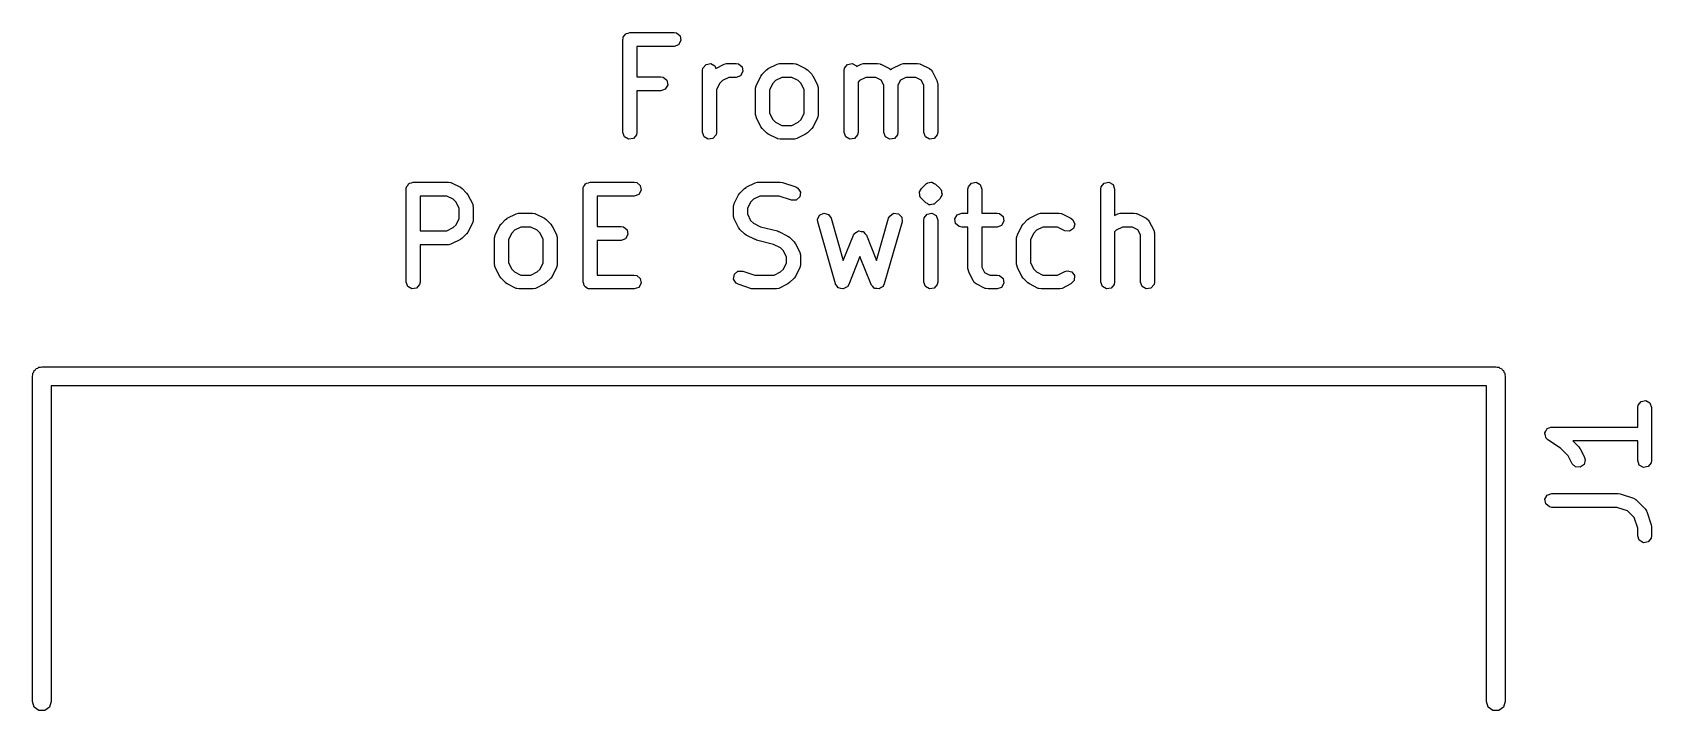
# Model space of a CAD drawing. Extents: x 79.4 to 120.6, y -134.6 to -65.4.
# Drawn here: x 80.07 to 97.5, y -117.6 to -110.3 of the extents above; entities that cross this region are included whole.
import ezdxf

# ---------------------------------------------------------------- set-up
doc = ezdxf.new("R2010")
doc.units = 0
doc.layers.add('BLACK', color=7, linetype='CONTINUOUS')

msp = doc.modelspace()

# ---------------------------------------------------------------- linework, layer by layer
at = {"layer": 'BLACK', "linetype": 'CONTINUOUS'}
for p, q in [((86.4559, -110.32), (86.4623, -110.318)), ((86.4623, -110.318), (86.4666, -110.312)), ((86.4666, -110.312), (86.4858, -110.309)), ((86.4858, -110.309), (86.5041, -110.302)), ((86.5041, -110.302), (86.9803, -110.302)), ((86.9803, -110.302), (87.0059, -110.307)), ((87.0059, -110.307), (87.0452, -110.34)), ((86.4291, -110.377), (86.4308, -110.368)), ((86.4291, -111.377), (86.4291, -110.377)), ((86.4302, -110.364), (86.4319, -110.362)), ((86.4308, -110.368), (86.4302, -110.364)), ((86.4319, -110.362), (86.4336, -110.352)), ((86.4336, -110.352), (86.4462, -110.337)), ((86.4462, -110.337), (86.4559, -110.32)), ((86.9803, -110.452), (86.5791, -110.452)), ((86.5791, -110.452), (86.5791, -110.779)), ((87.0285, -110.435), (86.9803, -110.452)), ((87.0542, -110.39), (87.0285, -110.435)), ((87.0452, -110.34), (87.0542, -110.39)), ((87.2908, -110.685), (87.3237, -110.646)), ((87.3237, -110.646), (87.3743, -110.637)), ((87.3743, -110.637), (87.4187, -110.663)), ((87.4187, -110.663), (87.4282, -110.689)), ((87.4282, -110.689), (87.5182, -110.644)), ((87.5182, -110.644), (87.5431, -110.636)), ((87.5431, -110.636), (87.5475, -110.637)), ((87.5475, -110.637), (87.5517, -110.636)), ((87.5517, -110.636), (87.647, -110.636)), ((87.647, -110.636), (87.6726, -110.64)), ((87.6726, -110.64), (87.7119, -110.673)), ((87.9944, -110.691), (88.0896, -110.644)), ((88.0896, -110.644), (88.1146, -110.636)), ((88.1146, -110.636), (88.1189, -110.637)), ((88.1189, -110.637), (88.1231, -110.636)), ((88.1231, -110.636), (88.266, -110.636)), ((88.266, -110.636), (88.2917, -110.64)), ((88.2917, -110.64), (88.2951, -110.643)), ((88.2951, -110.643), (88.2995, -110.644)), ((88.2995, -110.644), (88.3948, -110.691)), ((88.8146, -110.685), (88.8476, -110.646)), ((88.8476, -110.646), (88.8981, -110.637)), ((88.8981, -110.637), (88.9425, -110.663)), ((88.9425, -110.663), (88.9447, -110.669)), ((88.9447, -110.669), (88.9944, -110.644)), ((88.9944, -110.644), (89.0193, -110.636)), ((89.0193, -110.636), (89.0237, -110.637)), ((89.0237, -110.637), (89.0279, -110.636)), ((89.0279, -110.636), (89.1708, -110.636)), ((89.1708, -110.636), (89.1964, -110.64)), ((89.1964, -110.64), (89.1999, -110.643)), ((89.1999, -110.643), (89.2043, -110.644)), ((89.2043, -110.644), (89.2995, -110.691)), ((89.3277, -110.691), (89.4229, -110.644)), ((89.4229, -110.644), (89.4479, -110.636)), ((89.4479, -110.636), (89.4523, -110.637)), ((89.4523, -110.637), (89.4565, -110.636)), ((89.4565, -110.636), (89.5993, -110.636)), ((89.5993, -110.636), (89.625, -110.64)), ((89.625, -110.64), (89.6284, -110.643)), ((89.6284, -110.643), (89.6329, -110.644)), ((89.6329, -110.644), (89.7281, -110.691)), ((86.5791, -110.779), (86.8374, -110.779)), ((86.8374, -110.779), (86.8631, -110.783)), ((86.8631, -110.783), (86.9024, -110.816)), ((86.9024, -110.816), (86.9113, -110.867)), ((87.2862, -110.711), (87.2908, -110.685)), ((87.2862, -111.377), (87.2862, -110.711)), ((87.5009, -110.82), (87.4705, -110.85)), ((87.5694, -110.786), (87.5009, -110.82)), ((87.647, -110.786), (87.5694, -110.786)), ((87.6952, -110.768), (87.647, -110.786)), ((87.7208, -110.724), (87.6952, -110.768)), ((87.7119, -110.673), (87.7208, -110.724)), ((87.8656, -110.868), (87.9132, -110.772)), ((87.9132, -110.772), (87.9266, -110.754)), ((87.9266, -110.754), (87.9273, -110.753)), ((87.9273, -110.753), (87.9749, -110.705)), ((87.9749, -110.705), (87.9932, -110.693)), ((87.9932, -110.693), (87.9944, -110.691)), ((88.0723, -110.82), (88.0419, -110.85)), ((88.1409, -110.786), (88.0723, -110.82)), ((88.2483, -110.786), (88.1409, -110.786)), ((88.3168, -110.82), (88.2483, -110.786)), ((88.3472, -110.85), (88.3168, -110.82)), ((88.3948, -110.691), (88.4128, -110.705)), ((88.4128, -110.705), (88.4143, -110.705)), ((88.4143, -110.705), (88.4619, -110.753)), ((88.4619, -110.753), (88.4748, -110.771)), ((88.4748, -110.771), (88.4759, -110.772)), ((88.4759, -110.772), (88.5236, -110.868)), ((88.8101, -110.711), (88.8146, -110.685)), ((88.8101, -111.377), (88.8101, -110.711)), ((88.9771, -110.82), (88.9601, -110.837)), ((88.9601, -110.837), (88.9601, -111.377)), ((89.0456, -110.786), (88.9771, -110.82)), ((89.1531, -110.786), (89.0456, -110.786)), ((89.2101, -110.814), (89.1531, -110.786)), ((89.2386, -110.871), (89.2101, -110.814)), ((89.2995, -110.691), (89.314, -110.702)), ((89.314, -110.702), (89.32, -110.699)), ((89.32, -110.699), (89.3277, -110.691)), ((89.4171, -110.814), (89.3886, -110.871)), ((89.4742, -110.786), (89.4171, -110.814)), ((89.5816, -110.786), (89.4742, -110.786)), ((89.6387, -110.814), (89.5816, -110.786)), ((89.6672, -110.871), (89.6387, -110.814)), ((89.7281, -110.691), (89.749, -110.707)), ((89.749, -110.707), (89.7535, -110.717)), ((89.7535, -110.717), (89.7617, -110.725)), ((89.7617, -110.725), (89.8093, -110.82)), ((89.8093, -110.82), (89.8167, -110.845)), ((86.8374, -110.929), (86.5791, -110.929)), ((86.5791, -110.929), (86.5791, -111.377)), ((86.8856, -110.911), (86.8374, -110.929)), ((86.9113, -110.867), (86.8856, -110.911)), ((87.4705, -110.85), (87.4362, -110.919)), ((87.4362, -110.919), (87.4362, -111.377)), ((87.8577, -110.901), (87.8622, -110.876)), ((87.8577, -111.187), (87.8577, -110.901)), ((87.8622, -110.876), (87.8651, -110.872)), ((87.8651, -110.872), (87.8656, -110.868)), ((88.0419, -110.85), (88.0077, -110.919)), ((88.0077, -110.919), (88.0077, -111.169)), ((88.3815, -110.919), (88.3472, -110.85)), ((88.3815, -111.169), (88.3815, -110.919)), ((88.5236, -110.868), (88.531, -110.893)), ((88.531, -110.893), (88.5299, -110.897)), ((88.5299, -110.897), (88.5315, -110.901)), ((88.5315, -110.901), (88.5315, -111.187)), ((89.2386, -111.377), (89.2386, -110.871)), ((89.3886, -110.871), (89.3886, -111.377)), ((89.6672, -111.377), (89.6672, -110.871)), ((89.8167, -110.845), (89.8157, -110.849)), ((89.8157, -110.849), (89.8172, -110.854)), ((89.8172, -110.854), (89.8172, -111.377)), ((87.8592, -111.191), (87.8577, -111.187)), ((88.0077, -111.169), (88.0419, -111.238)), ((88.3472, -111.238), (88.3815, -111.169)), ((88.5315, -111.187), (88.527, -111.213)), ((87.8582, -111.196), (87.8592, -111.191)), ((87.8656, -111.221), (87.8582, -111.196)), ((87.9132, -111.316), (87.8656, -111.221)), ((87.9144, -111.317), (87.9132, -111.316)), ((87.9273, -111.335), (87.9144, -111.317)), ((87.9749, -111.383), (87.9273, -111.335)), ((88.0419, -111.238), (88.0723, -111.268)), ((88.0723, -111.268), (88.1409, -111.302)), ((88.1409, -111.302), (88.2483, -111.302)), ((88.2483, -111.302), (88.3168, -111.268)), ((88.3168, -111.268), (88.3472, -111.238)), ((88.4619, -111.335), (88.4143, -111.383)), ((88.4626, -111.334), (88.4619, -111.335)), ((88.4759, -111.316), (88.4626, -111.334)), ((88.5236, -111.221), (88.4759, -111.316)), ((88.5241, -111.216), (88.5236, -111.221)), ((88.527, -111.213), (88.5241, -111.216)), ((86.4466, -111.426), (86.4291, -111.377)), ((86.4911, -111.451), (86.4466, -111.426)), ((86.5416, -111.442), (86.4911, -111.451)), ((86.5746, -111.403), (86.5416, -111.442)), ((86.5791, -111.377), (86.5746, -111.403)), ((87.3038, -111.426), (87.2862, -111.377)), ((87.3482, -111.451), (87.3038, -111.426)), ((87.3987, -111.442), (87.3482, -111.451)), ((87.4317, -111.403), (87.3987, -111.442)), ((87.4362, -111.377), (87.4317, -111.403)), ((87.9764, -111.384), (87.9749, -111.383)), ((87.9944, -111.397), (87.9764, -111.384)), ((88.0896, -111.445), (87.9944, -111.397)), ((88.0941, -111.445), (88.0896, -111.445)), ((88.0975, -111.448), (88.0941, -111.445)), ((88.1231, -111.452), (88.0975, -111.448)), ((88.266, -111.452), (88.1231, -111.452)), ((88.2702, -111.451), (88.266, -111.452)), ((88.2746, -111.452), (88.2702, -111.451)), ((88.2995, -111.445), (88.2746, -111.452)), ((88.3948, -111.397), (88.2995, -111.445)), ((88.3959, -111.396), (88.3948, -111.397)), ((88.4143, -111.383), (88.3959, -111.396)), ((88.8276, -111.426), (88.8101, -111.377)), ((88.872, -111.451), (88.8276, -111.426)), ((88.9226, -111.442), (88.872, -111.451)), ((88.9555, -111.403), (88.9226, -111.442)), ((88.9601, -111.377), (88.9555, -111.403)), ((89.2562, -111.426), (89.2386, -111.377)), ((89.3006, -111.451), (89.2562, -111.426)), ((89.3511, -111.442), (89.3006, -111.451)), ((89.3841, -111.403), (89.3511, -111.442)), ((89.3886, -111.377), (89.3841, -111.403)), ((89.6847, -111.426), (89.6672, -111.377)), ((89.7292, -111.451), (89.6847, -111.426)), ((89.7797, -111.442), (89.7292, -111.451)), ((89.8127, -111.403), (89.7797, -111.442)), ((89.8172, -111.377), (89.8127, -111.403)), ((84.0958, -111.987), (84.0975, -111.978)), ((84.0958, -112.987), (84.0958, -111.987)), ((84.0969, -111.974), (84.0986, -111.972)), ((84.0975, -111.978), (84.0969, -111.974)), ((84.0986, -111.972), (84.1003, -111.962)), ((84.1003, -111.962), (84.1128, -111.947)), ((84.1128, -111.947), (84.1226, -111.93)), ((84.1226, -111.93), (84.1289, -111.928)), ((84.1289, -111.928), (84.1333, -111.922)), ((84.1333, -111.922), (84.1525, -111.919)), ((84.1525, -111.919), (84.1708, -111.912)), ((84.1708, -111.912), (84.5517, -111.912)), ((84.5517, -111.912), (84.5774, -111.917)), ((84.5774, -111.917), (84.5808, -111.92)), ((84.5808, -111.92), (84.5853, -111.92)), ((84.5853, -111.92), (84.6805, -111.968)), ((84.6805, -111.968), (84.6985, -111.981)), ((84.6985, -111.981), (84.7, -111.982)), ((84.7, -111.982), (84.7476, -112.03)), ((84.7476, -112.03), (84.7605, -112.048)), ((84.7605, -112.048), (84.7617, -112.049)), ((84.7617, -112.049), (84.8093, -112.144)), ((86.0005, -111.987), (86.0022, -111.978)), ((86.0005, -112.987), (86.0005, -111.987)), ((86.0017, -111.974), (86.0033, -111.972)), ((86.0022, -111.978), (86.0017, -111.974)), ((86.0033, -111.972), (86.0051, -111.962)), ((86.0051, -111.962), (86.0176, -111.947)), ((86.0176, -111.947), (86.0273, -111.93)), ((86.0273, -111.93), (86.0337, -111.928)), ((86.0337, -111.928), (86.038, -111.922)), ((86.038, -111.922), (86.0572, -111.919)), ((86.0572, -111.919), (86.0755, -111.912)), ((86.0755, -111.912), (86.5517, -111.912)), ((86.5517, -111.912), (86.5774, -111.917)), ((86.5999, -112.045), (86.5517, -112.062)), ((86.5774, -111.917), (86.6167, -111.95)), ((86.6256, -112), (86.5999, -112.045)), ((86.6167, -111.95), (86.6256, -112)), ((87.6275, -112.144), (87.6751, -112.049)), ((87.6751, -112.049), (87.6885, -112.031)), ((87.6885, -112.031), (87.6892, -112.03)), ((87.6892, -112.03), (87.7368, -111.982)), ((87.7368, -111.982), (87.7551, -111.969)), ((87.7551, -111.969), (87.7563, -111.968)), ((87.7563, -111.968), (87.8515, -111.92)), ((87.8515, -111.92), (87.8765, -111.913)), ((87.8765, -111.913), (87.8808, -111.914)), ((87.8808, -111.914), (87.8851, -111.912)), ((87.8851, -111.912), (88.1231, -111.912)), ((88.1231, -111.912), (88.1452, -111.916)), ((88.1452, -111.916), (88.1469, -111.916)), ((88.1469, -111.916), (88.2897, -111.964)), ((88.2897, -111.964), (88.3126, -111.976)), ((88.3126, -111.976), (88.3395, -112.02)), ((88.3395, -112.02), (88.332, -112.071)), ((89.6199, -112.029), (89.6227, -112.022)), ((89.6249, -112.047), (89.6199, -112.029)), ((89.6221, -112.016), (89.6333, -112)), ((89.6227, -112.022), (89.6221, -112.016)), ((89.6266, -112.067), (89.6249, -112.047)), ((89.6333, -112), (89.6415, -111.982)), ((89.6415, -111.982), (89.6892, -111.934)), ((89.6892, -111.934), (89.6973, -111.929)), ((89.6973, -111.929), (89.6992, -111.926)), ((89.6992, -111.926), (89.7024, -111.925)), ((89.7024, -111.925), (89.7026, -111.925)), ((89.7026, -111.925), (89.7047, -111.922)), ((89.7047, -111.922), (89.7067, -111.922)), ((89.7067, -111.922), (89.7105, -111.919)), ((89.7105, -111.919), (89.7299, -111.918)), ((89.7299, -111.918), (89.7487, -111.913)), ((89.7487, -111.913), (89.7518, -111.914)), ((89.7518, -111.914), (89.7552, -111.914)), ((89.7552, -111.914), (89.7582, -111.915)), ((89.7582, -111.915), (89.7616, -111.915)), ((89.7616, -111.915), (89.7776, -111.926)), ((89.7776, -111.926), (89.7952, -111.934)), ((89.7952, -111.934), (89.8428, -111.982)), ((89.8428, -111.982), (89.8485, -111.99)), ((89.8485, -111.99), (89.8513, -111.992)), ((89.8623, -112.054), (89.8511, -112.07)), ((89.8513, -111.992), (89.8521, -111.995)), ((89.8521, -111.995), (89.8578, -112.003)), ((89.8578, -112.003), (89.8595, -112.023)), ((89.8595, -112.023), (89.8645, -112.042)), ((89.8645, -112.042), (89.8617, -112.048)), ((89.8617, -112.048), (89.8623, -112.054)), ((90.1434, -111.987), (90.1479, -111.962)), ((90.1434, -112.246), (90.1434, -111.987)), ((90.1479, -111.962), (90.1809, -111.922)), ((90.1809, -111.922), (90.2314, -111.914)), ((90.2314, -111.914), (90.2758, -111.939)), ((90.2758, -111.939), (90.2934, -111.987)), ((90.2934, -111.987), (90.2934, -112.246)), ((91.572, -111.987), (91.5765, -111.962)), ((91.572, -112.987), (91.572, -111.987)), ((91.5765, -111.962), (91.6095, -111.922)), ((91.6095, -111.922), (91.66, -111.914)), ((91.66, -111.914), (91.7044, -111.939)), ((91.7044, -111.939), (91.722, -111.987)), ((91.722, -111.987), (91.722, -112.271)), ((84.2458, -112.062), (84.2458, -112.436)), ((84.534, -112.062), (84.2458, -112.062)), ((84.6025, -112.097), (84.534, -112.062)), ((84.6329, -112.127), (84.6025, -112.097)), ((84.6672, -112.196), (84.6329, -112.127)), ((84.6672, -112.303), (84.6672, -112.196)), ((84.8093, -112.144), (84.8167, -112.169)), ((84.8167, -112.169), (84.8157, -112.174)), ((84.8157, -112.174), (84.8172, -112.178)), ((84.8172, -112.178), (84.8172, -112.321)), ((86.5517, -112.062), (86.1505, -112.062)), ((86.1505, -112.062), (86.1505, -112.389)), ((87.6196, -112.178), (87.6241, -112.152)), ((87.6196, -112.273), (87.6196, -112.178)), ((87.6241, -112.152), (87.627, -112.149)), ((87.627, -112.149), (87.6275, -112.144)), ((87.8038, -112.127), (87.7696, -112.196)), ((87.7696, -112.196), (87.7696, -112.255)), ((87.8342, -112.097), (87.8038, -112.127)), ((87.9028, -112.062), (87.8342, -112.097)), ((88.111, -112.062), (87.9028, -112.062)), ((88.2423, -112.106), (88.111, -112.062)), ((88.2936, -112.105), (88.2423, -112.106)), ((88.332, -112.071), (88.2936, -112.105)), ((89.6323, -112.075), (89.6266, -112.067)), ((89.6331, -112.078), (89.6323, -112.075)), ((89.6359, -112.08), (89.6331, -112.078)), ((89.6415, -112.088), (89.6359, -112.08)), ((89.6892, -112.136), (89.6415, -112.088)), ((89.7068, -112.144), (89.6892, -112.136)), ((89.7228, -112.155), (89.7068, -112.144)), ((89.7262, -112.155), (89.7228, -112.155)), ((89.7292, -112.157), (89.7262, -112.155)), ((89.7326, -112.156), (89.7292, -112.157)), ((89.7357, -112.157), (89.7326, -112.156)), ((89.7545, -112.152), (89.7357, -112.157)), ((89.7739, -112.151), (89.7545, -112.152)), ((89.7777, -112.148), (89.7739, -112.151)), ((89.7797, -112.148), (89.7777, -112.148)), ((89.7818, -112.145), (89.7797, -112.148)), ((89.782, -112.145), (89.7818, -112.145)), ((89.7852, -112.144), (89.782, -112.145)), ((89.7871, -112.141), (89.7852, -112.144)), ((89.7952, -112.136), (89.7871, -112.141)), ((89.8428, -112.088), (89.7952, -112.136)), ((89.8511, -112.07), (89.8428, -112.088)), ((84.534, -112.436), (84.6025, -112.402)), ((84.6025, -112.402), (84.6329, -112.372)), ((84.6329, -112.372), (84.6672, -112.303)), ((84.8093, -112.354), (84.7617, -112.45)), ((84.8098, -112.35), (84.8093, -112.354)), ((84.8127, -112.346), (84.8098, -112.35)), ((84.8172, -112.321), (84.8127, -112.346)), ((85.0561, -112.478), (85.1037, -112.382)), ((85.1037, -112.382), (85.117, -112.364)), ((85.117, -112.364), (85.1177, -112.363)), ((85.1177, -112.363), (85.1654, -112.315)), ((85.1654, -112.315), (85.1837, -112.303)), ((85.1837, -112.303), (85.1848, -112.301)), ((85.1848, -112.301), (85.2801, -112.254)), ((85.3313, -112.396), (85.2628, -112.43)), ((85.2801, -112.254), (85.305, -112.246)), ((85.305, -112.246), (85.3094, -112.247)), ((85.3094, -112.247), (85.3136, -112.246)), ((85.3136, -112.246), (85.4565, -112.246)), ((85.4388, -112.396), (85.3313, -112.396)), ((85.5073, -112.43), (85.4388, -112.396)), ((85.4565, -112.246), (85.4821, -112.25)), ((85.4821, -112.25), (85.4856, -112.253)), ((85.4856, -112.253), (85.49, -112.254)), ((85.49, -112.254), (85.5853, -112.301)), ((85.5853, -112.301), (85.6033, -112.315)), ((85.6033, -112.315), (85.6048, -112.315)), ((85.6048, -112.315), (85.6524, -112.363)), ((85.6524, -112.363), (85.6652, -112.381)), ((85.6652, -112.381), (85.6664, -112.382)), ((85.6664, -112.382), (85.714, -112.478)), ((86.1505, -112.389), (86.4089, -112.389)), ((86.4089, -112.389), (86.4345, -112.393)), ((86.4345, -112.393), (86.4738, -112.426)), ((87.6211, -112.277), (87.6196, -112.273)), ((87.6201, -112.282), (87.6211, -112.277)), ((87.6275, -112.307), (87.6201, -112.282)), ((87.6751, -112.402), (87.6275, -112.307)), ((87.6763, -112.403), (87.6751, -112.402)), ((87.6892, -112.421), (87.6763, -112.403)), ((87.7696, -112.255), (87.8038, -112.324)), ((87.8038, -112.324), (87.8342, -112.354)), ((87.8342, -112.354), (87.9112, -112.393)), ((87.9112, -112.393), (88.0937, -112.438)), ((88.5245, -112.315), (88.5454, -112.269)), ((88.5272, -112.341), (88.5245, -112.315)), ((88.7177, -113.008), (88.5272, -112.341)), ((88.5454, -112.269), (88.5916, -112.246)), ((88.5916, -112.246), (88.6413, -112.259)), ((88.6413, -112.259), (88.6715, -112.3)), ((88.6715, -112.3), (88.8017, -112.756)), ((89.1589, -112.756), (89.2891, -112.3)), ((89.4334, -112.341), (89.2429, -113.008)), ((89.2891, -112.3), (89.3005, -112.277)), ((89.3005, -112.277), (89.343, -112.248)), ((89.343, -112.248), (89.3941, -112.253)), ((89.3941, -112.253), (89.4297, -112.29)), ((89.4297, -112.29), (89.4334, -112.341)), ((89.6672, -112.321), (89.6717, -112.295)), ((89.6672, -112.987), (89.6672, -112.321)), ((89.6717, -112.295), (89.7047, -112.256)), ((89.7047, -112.256), (89.7552, -112.247)), ((89.7552, -112.247), (89.7996, -112.273)), ((89.7996, -112.273), (89.8172, -112.321)), ((89.8172, -112.321), (89.8172, -112.987)), ((90.0017, -112.308), (90.0273, -112.263)), ((90.0106, -112.358), (90.0017, -112.308)), ((90.0499, -112.391), (90.0106, -112.358)), ((90.0273, -112.263), (90.0755, -112.246)), ((90.0755, -112.396), (90.0499, -112.391)), ((90.0755, -112.246), (90.1434, -112.246)), ((90.1434, -112.396), (90.0755, -112.396)), ((90.1434, -112.845), (90.1434, -112.396)), ((90.2934, -112.246), (90.4565, -112.246)), ((90.4565, -112.396), (90.2934, -112.396)), ((90.2934, -112.396), (90.2934, -112.827)), ((90.4565, -112.246), (90.4821, -112.25)), ((90.5047, -112.378), (90.4565, -112.396)), ((90.4821, -112.25), (90.5214, -112.283)), ((90.5303, -112.334), (90.5047, -112.378)), ((90.5214, -112.283), (90.5303, -112.334)), ((90.6751, -112.478), (90.7227, -112.382)), ((90.7227, -112.382), (90.7361, -112.364)), ((90.7361, -112.364), (90.7368, -112.363)), ((90.7368, -112.363), (90.7844, -112.315)), ((90.7844, -112.315), (90.8028, -112.303)), ((90.8028, -112.303), (90.8039, -112.301)), ((90.8039, -112.301), (90.8991, -112.254)), ((90.9504, -112.396), (90.8819, -112.43)), ((90.8991, -112.254), (90.9241, -112.246)), ((90.9241, -112.246), (90.9285, -112.247)), ((90.9285, -112.247), (90.9327, -112.246)), ((90.9327, -112.246), (91.1231, -112.246)), ((91.1054, -112.396), (90.9504, -112.396)), ((91.1848, -112.435), (91.1054, -112.396)), ((91.1231, -112.246), (91.1488, -112.25)), ((91.1488, -112.25), (91.1522, -112.253)), ((91.1522, -112.253), (91.1567, -112.254)), ((91.1567, -112.254), (91.2519, -112.301)), ((91.2519, -112.301), (91.2728, -112.317)), ((91.2728, -112.317), (91.2933, -112.364)), ((91.2933, -112.364), (91.2786, -112.413)), ((91.722, -112.271), (91.7563, -112.254)), ((91.8075, -112.396), (91.739, -112.43)), ((91.7563, -112.254), (91.7812, -112.246)), ((91.7812, -112.246), (91.7856, -112.247)), ((91.7856, -112.247), (91.7898, -112.246)), ((91.7898, -112.246), (91.9327, -112.246)), ((91.915, -112.396), (91.8075, -112.396)), ((91.972, -112.424), (91.915, -112.396)), ((91.9327, -112.246), (91.9583, -112.25)), ((91.9583, -112.25), (91.9618, -112.253)), ((91.9618, -112.253), (91.9662, -112.254)), ((91.9662, -112.254), (92.0615, -112.301)), ((92.0615, -112.301), (92.0824, -112.317)), ((92.0824, -112.317), (92.0868, -112.327)), ((92.0868, -112.327), (92.095, -112.335)), ((92.095, -112.335), (92.1426, -112.43)), ((84.2458, -112.436), (84.534, -112.436)), ((84.5853, -112.578), (84.5603, -112.586)), ((84.6805, -112.531), (84.5853, -112.578)), ((84.6816, -112.53), (84.6805, -112.531)), ((84.7, -112.517), (84.6816, -112.53)), ((84.7476, -112.469), (84.7, -112.517)), ((84.7483, -112.468), (84.7476, -112.469)), ((84.7617, -112.45), (84.7483, -112.468)), ((85.0481, -112.511), (85.0527, -112.486)), ((85.0481, -112.797), (85.0481, -112.511)), ((85.0527, -112.486), (85.0556, -112.482)), ((85.0556, -112.482), (85.0561, -112.478)), ((85.2324, -112.46), (85.1981, -112.529)), ((85.1981, -112.529), (85.1981, -112.779)), ((85.2628, -112.43), (85.2324, -112.46)), ((85.5377, -112.46), (85.5073, -112.43)), ((85.572, -112.529), (85.5377, -112.46)), ((85.572, -112.779), (85.572, -112.529)), ((85.714, -112.478), (85.7215, -112.503)), ((85.7215, -112.503), (85.7204, -112.507)), ((85.7204, -112.507), (85.722, -112.511)), ((85.722, -112.511), (85.722, -112.797)), ((86.4089, -112.539), (86.1505, -112.539)), ((86.1505, -112.539), (86.1505, -112.912)), ((86.4571, -112.521), (86.4089, -112.539)), ((86.4827, -112.477), (86.4571, -112.521)), ((86.4738, -112.426), (86.4827, -112.477)), ((87.7368, -112.469), (87.6892, -112.421)), ((87.7383, -112.47), (87.7368, -112.469)), ((87.7563, -112.483), (87.7383, -112.47)), ((87.8515, -112.531), (87.7563, -112.483)), ((87.855, -112.531), (87.8515, -112.531)), ((87.8669, -112.536), (87.855, -112.531)), ((88.0494, -112.582), (87.8669, -112.536)), ((88.1263, -112.621), (88.0494, -112.582)), ((88.0937, -112.438), (88.1055, -112.444)), ((88.1055, -112.444), (88.1091, -112.444)), ((88.1091, -112.444), (88.2043, -112.492)), ((88.2043, -112.492), (88.2223, -112.505)), ((88.2223, -112.505), (88.2238, -112.506)), ((88.2238, -112.506), (88.2714, -112.553)), ((88.2714, -112.553), (88.2843, -112.572)), ((88.2843, -112.572), (88.2855, -112.573)), ((88.2855, -112.573), (88.3331, -112.668)), ((88.8017, -112.756), (88.9107, -112.483)), ((88.9107, -112.483), (88.9205, -112.468)), ((88.9205, -112.468), (88.9213, -112.465)), ((88.9213, -112.465), (88.9226, -112.464)), ((88.9226, -112.464), (88.9244, -112.461)), ((88.9244, -112.461), (88.945, -112.45)), ((88.945, -112.45), (88.965, -112.438)), ((88.965, -112.438), (88.9674, -112.438)), ((88.9674, -112.438), (88.9696, -112.437)), ((88.9696, -112.437), (88.9925, -112.442)), ((88.9925, -112.442), (89.0157, -112.445)), ((89.0157, -112.445), (89.0174, -112.447)), ((89.0174, -112.447), (89.0198, -112.448)), ((89.0198, -112.448), (89.0343, -112.466)), ((89.0343, -112.466), (89.0499, -112.483)), ((89.0499, -112.483), (89.1589, -112.756)), ((90.6672, -112.511), (90.6717, -112.486)), ((90.6672, -112.797), (90.6672, -112.511)), ((90.6717, -112.486), (90.6746, -112.482)), ((90.6746, -112.482), (90.6751, -112.478)), ((90.8515, -112.46), (90.8172, -112.529)), ((90.8172, -112.529), (90.8172, -112.779)), ((90.8819, -112.43), (90.8515, -112.46)), ((91.2358, -112.441), (91.1848, -112.435)), ((91.2786, -112.413), (91.2358, -112.441)), ((91.739, -112.43), (91.722, -112.447)), ((91.722, -112.447), (91.722, -112.987)), ((92.0005, -112.481), (91.972, -112.424)), ((92.0005, -112.987), (92.0005, -112.481)), ((92.1426, -112.43), (92.15, -112.455)), ((92.15, -112.455), (92.149, -112.459)), ((92.149, -112.459), (92.1505, -112.464)), ((92.1505, -112.464), (92.1505, -112.987)), ((84.5517, -112.586), (84.2458, -112.586)), ((84.2458, -112.586), (84.2458, -112.987)), ((84.5559, -112.585), (84.5517, -112.586)), ((84.5603, -112.586), (84.5559, -112.585)), ((88.1567, -112.651), (88.1263, -112.621)), ((88.191, -112.719), (88.1567, -112.651)), ((88.191, -112.779), (88.191, -112.719)), ((88.3331, -112.668), (88.3405, -112.693)), ((88.3405, -112.693), (88.3395, -112.698)), ((88.3395, -112.698), (88.341, -112.702)), ((88.341, -112.702), (88.341, -112.797)), ((88.9803, -112.713), (88.8595, -113.015)), ((89.1011, -113.015), (88.9803, -112.713)), ((85.0497, -112.801), (85.0481, -112.797)), ((85.0486, -112.806), (85.0497, -112.801)), ((85.0561, -112.831), (85.0486, -112.806)), ((85.1037, -112.926), (85.0561, -112.831)), ((85.1049, -112.927), (85.1037, -112.926)), ((85.1177, -112.945), (85.1049, -112.927)), ((85.1981, -112.779), (85.2324, -112.848)), ((85.2324, -112.848), (85.2628, -112.878)), ((85.2628, -112.878), (85.3313, -112.912)), ((85.3313, -112.912), (85.4388, -112.912)), ((85.4388, -112.912), (85.5073, -112.878)), ((85.5073, -112.878), (85.5377, -112.848)), ((85.5377, -112.848), (85.572, -112.779)), ((85.6664, -112.926), (85.6531, -112.944)), ((85.714, -112.831), (85.6664, -112.926)), ((85.7146, -112.826), (85.714, -112.831)), ((85.7174, -112.823), (85.7146, -112.826)), ((85.722, -112.797), (85.7174, -112.823)), ((86.1505, -112.912), (86.5517, -112.912)), ((86.5517, -112.912), (86.5774, -112.917)), ((86.5774, -112.917), (86.6167, -112.95)), ((87.6211, -112.955), (87.6286, -112.904)), ((87.6286, -112.904), (87.667, -112.87)), ((87.667, -112.87), (87.7183, -112.869)), ((87.7183, -112.869), (87.8496, -112.912)), ((87.8496, -112.912), (88.0578, -112.912)), ((88.0578, -112.912), (88.1263, -112.878)), ((88.1263, -112.878), (88.1567, -112.848)), ((88.1567, -112.848), (88.191, -112.779)), ((88.2855, -112.926), (88.2721, -112.944)), ((88.3331, -112.831), (88.2855, -112.926)), ((88.3336, -112.826), (88.3331, -112.831)), ((88.3365, -112.823), (88.3336, -112.826)), ((88.341, -112.797), (88.3365, -112.823)), ((90.1449, -112.849), (90.1434, -112.845)), ((90.1439, -112.853), (90.1449, -112.849)), ((90.1513, -112.878), (90.1439, -112.853)), ((90.1989, -112.973), (90.1513, -112.878)), ((90.2934, -112.827), (90.3219, -112.884)), ((90.3219, -112.884), (90.3789, -112.912)), ((90.3789, -112.912), (90.4565, -112.912)), ((90.4565, -112.912), (90.4821, -112.917)), ((90.4821, -112.917), (90.5214, -112.95)), ((90.6687, -112.801), (90.6672, -112.797)), ((90.6677, -112.806), (90.6687, -112.801)), ((90.6751, -112.831), (90.6677, -112.806)), ((90.7227, -112.926), (90.6751, -112.831)), ((90.7239, -112.927), (90.7227, -112.926)), ((90.7368, -112.945), (90.7239, -112.927)), ((90.8172, -112.779), (90.8515, -112.848)), ((90.8515, -112.848), (90.8819, -112.878)), ((90.8819, -112.878), (90.9504, -112.912)), ((90.9504, -112.912), (91.1054, -112.912)), ((91.1054, -112.912), (91.1848, -112.873)), ((91.1848, -112.873), (91.2098, -112.865)), ((91.2098, -112.865), (91.2597, -112.877)), ((91.2597, -112.877), (91.2903, -112.918)), ((91.2903, -112.918), (91.2872, -112.97)), ((84.1133, -113.036), (84.0958, -112.987)), ((84.1577, -113.061), (84.1133, -113.036)), ((84.2083, -113.052), (84.1577, -113.061)), ((84.2412, -113.013), (84.2083, -113.052)), ((84.2458, -112.987), (84.2412, -113.013)), ((85.1654, -112.993), (85.1177, -112.945)), ((85.1668, -112.994), (85.1654, -112.993)), ((85.1848, -113.007), (85.1668, -112.994)), ((85.2801, -113.055), (85.1848, -113.007)), ((85.2845, -113.055), (85.2801, -113.055)), ((85.288, -113.058), (85.2845, -113.055)), ((85.3136, -113.062), (85.288, -113.058)), ((85.4565, -113.062), (85.3136, -113.062)), ((85.4607, -113.061), (85.4565, -113.062)), ((85.4651, -113.062), (85.4607, -113.061)), ((85.49, -113.055), (85.4651, -113.062)), ((85.5853, -113.007), (85.49, -113.055)), ((85.5864, -113.006), (85.5853, -113.007)), ((85.6048, -112.993), (85.5864, -113.006)), ((85.6524, -112.945), (85.6048, -112.993)), ((85.6531, -112.944), (85.6524, -112.945)), ((86.0072, -113.006), (86.0005, -112.987)), ((86.0106, -113.025), (86.0072, -113.006)), ((86.0158, -113.029), (86.0106, -113.025)), ((86.0181, -113.036), (86.0158, -113.029)), ((86.0349, -113.045), (86.0181, -113.036)), ((86.0499, -113.058), (86.0349, -113.045)), ((86.0596, -113.06), (86.0499, -113.058)), ((86.0625, -113.061), (86.0596, -113.06)), ((86.0658, -113.061), (86.0625, -113.061)), ((86.0755, -113.062), (86.0658, -113.061)), ((86.5517, -113.062), (86.0755, -113.062)), ((86.5999, -113.045), (86.5517, -113.062)), ((86.6256, -113), (86.5999, -113.045)), ((86.6167, -112.95), (86.6256, -113)), ((87.648, -112.999), (87.6211, -112.955)), ((87.6709, -113.011), (87.648, -112.999)), ((87.8137, -113.059), (87.6709, -113.011)), ((87.8154, -113.059), (87.8137, -113.059)), ((87.8374, -113.062), (87.8154, -113.059)), ((88.0755, -113.062), (87.8374, -113.062)), ((88.0797, -113.061), (88.0755, -113.062)), ((88.0841, -113.062), (88.0797, -113.061)), ((88.1091, -113.055), (88.0841, -113.062)), ((88.2043, -113.007), (88.1091, -113.055)), ((88.2054, -113.006), (88.2043, -113.007)), ((88.2238, -112.993), (88.2054, -113.006)), ((88.2714, -112.945), (88.2238, -112.993)), ((88.2721, -112.944), (88.2714, -112.945)), ((88.7186, -113.009), (88.7177, -113.008)), ((88.7186, -113.011), (88.7186, -113.009)), ((88.7336, -113.03), (88.7186, -113.011)), ((88.7478, -113.05), (88.7336, -113.03)), ((88.7493, -113.05), (88.7478, -113.05)), ((88.7503, -113.051), (88.7493, -113.05)), ((88.774, -113.056), (88.7503, -113.051)), ((88.7976, -113.062), (88.774, -113.056)), ((88.799, -113.061), (88.7976, -113.062)), ((88.8005, -113.062), (88.799, -113.061)), ((88.8219, -113.05), (88.8005, -113.062)), ((88.8437, -113.04), (88.8219, -113.05)), ((88.8444, -113.038), (88.8437, -113.04)), ((88.8457, -113.037), (88.8444, -113.038)), ((88.8595, -113.015), (88.8457, -113.037)), ((89.1022, -113.016), (89.1011, -113.015)), ((89.1023, -113.018), (89.1022, -113.016)), ((89.1192, -113.035), (89.1023, -113.018)), ((89.1353, -113.054), (89.1192, -113.035)), ((89.1369, -113.054), (89.1353, -113.054)), ((89.138, -113.055), (89.1369, -113.054)), ((89.1621, -113.057), (89.138, -113.055)), ((89.1861, -113.061), (89.1621, -113.057)), ((89.1874, -113.06), (89.1861, -113.061)), ((89.189, -113.06), (89.1874, -113.06)), ((89.2091, -113.047), (89.189, -113.06)), ((89.2297, -113.034), (89.2091, -113.047)), ((89.2302, -113.032), (89.2297, -113.034)), ((89.2315, -113.031), (89.2302, -113.032)), ((89.2429, -113.008), (89.2315, -113.031)), ((89.6847, -113.036), (89.6672, -112.987)), ((89.7292, -113.061), (89.6847, -113.036)), ((89.7797, -113.052), (89.7292, -113.061)), ((89.8127, -113.013), (89.7797, -113.052)), ((89.8172, -112.987), (89.8127, -113.013)), ((90.2071, -112.981), (90.1989, -112.973)), ((90.2115, -112.991), (90.2071, -112.981)), ((90.2325, -113.007), (90.2115, -112.991)), ((90.3277, -113.055), (90.2325, -113.007)), ((90.3322, -113.055), (90.3277, -113.055)), ((90.3356, -113.058), (90.3322, -113.055)), ((90.3612, -113.062), (90.3356, -113.058)), ((90.4565, -113.062), (90.3612, -113.062)), ((90.5047, -113.045), (90.4565, -113.062)), ((90.5303, -113), (90.5047, -113.045)), ((90.5214, -112.95), (90.5303, -113)), ((90.7844, -112.993), (90.7368, -112.945)), ((90.7859, -112.994), (90.7844, -112.993)), ((90.8039, -113.007), (90.7859, -112.994)), ((90.8991, -113.055), (90.8039, -113.007)), ((90.9036, -113.055), (90.8991, -113.055)), ((90.907, -113.058), (90.9036, -113.055)), ((90.9327, -113.062), (90.907, -113.058)), ((91.1231, -113.062), (90.9327, -113.062)), ((91.1274, -113.061), (91.1231, -113.062)), ((91.1317, -113.062), (91.1274, -113.061)), ((91.1567, -113.055), (91.1317, -113.062)), ((91.2519, -113.007), (91.1567, -113.055)), ((91.2872, -112.97), (91.2519, -113.007)), ((91.5895, -113.036), (91.572, -112.987)), ((91.6339, -113.061), (91.5895, -113.036)), ((91.6845, -113.052), (91.6339, -113.061)), ((91.7174, -113.013), (91.6845, -113.052)), ((91.722, -112.987), (91.7174, -113.013)), ((92.0181, -113.036), (92.0005, -112.987)), ((92.0625, -113.061), (92.0181, -113.036)), ((92.113, -113.052), (92.0625, -113.061)), ((92.146, -113.013), (92.113, -113.052)), ((92.1505, -112.987), (92.146, -113.013)), ((80.0784, -113.969), (80.0878, -113.956)), ((80.0784, -113.985), (80.0784, -113.969)), ((80.0878, -113.956), (80.0928, -113.94)), ((80.0928, -113.94), (80.1058, -113.931)), ((80.1058, -113.931), (80.1153, -113.918)), ((80.1153, -113.918), (80.1306, -113.913)), ((80.1306, -113.913), (80.1436, -113.903)), ((80.1436, -113.903), (80.1597, -113.903)), ((80.1597, -113.903), (80.175, -113.898)), ((80.175, -113.898), (95.825, -113.898)), ((95.825, -113.898), (95.8403, -113.903)), ((95.8403, -113.903), (95.8564, -113.903)), ((95.8564, -113.903), (95.8694, -113.913)), ((95.8694, -113.913), (95.8847, -113.918)), ((95.8847, -113.918), (95.8942, -113.931)), ((95.8942, -113.931), (95.9072, -113.94)), ((95.9072, -113.94), (95.9122, -113.956)), ((95.9122, -113.956), (95.9216, -113.969)), ((95.9216, -113.969), (95.9216, -113.985)), ((80.0734, -114), (80.0784, -113.985)), ((80.0734, -117.5), (80.0734, -114)), ((95.7234, -114.102), (80.2766, -114.102)), ((80.2766, -114.102), (80.2766, -117.5)), ((95.7234, -117.5), (95.7234, -114.102)), ((95.9216, -113.985), (95.9266, -114)), ((95.9266, -114), (95.9266, -117.5)), ((97.3513, -114.336), (97.3558, -114.311)), ((97.3558, -114.311), (97.3888, -114.271)), ((97.3888, -114.271), (97.4393, -114.262)), ((97.4393, -114.262), (97.4837, -114.288)), ((97.4837, -114.288), (97.5013, -114.336)), ((97.3513, -114.547), (97.3513, -114.336)), ((97.5013, -114.336), (97.5013, -114.908)), ((96.3514, -114.617), (96.3532, -114.613)), ((96.3576, -114.638), (96.3514, -114.617)), ((96.3524, -114.609), (96.3633, -114.59)), ((96.3532, -114.613), (96.3524, -114.609)), ((96.3613, -114.659), (96.3576, -114.638)), ((96.3646, -114.662), (96.3613, -114.659)), ((96.3633, -114.59), (96.3721, -114.57)), ((96.3658, -114.666), (96.3646, -114.662)), ((96.3847, -114.684), (96.3658, -114.666)), ((96.3721, -114.57), (96.3759, -114.568)), ((96.3759, -114.568), (96.3781, -114.564)), ((96.3781, -114.564), (96.3985, -114.557)), ((96.3985, -114.557), (96.418, -114.547)), ((96.418, -114.547), (96.4222, -114.548)), ((96.4222, -114.548), (96.4263, -114.547)), ((96.4263, -114.547), (97.3513, -114.547)), ((96.5214, -114.775), (96.3847, -114.684)), ((96.6027, -114.857), (96.5214, -114.775)), ((97.3513, -114.697), (96.655, -114.697)), ((96.655, -114.697), (96.7174, -114.759)), ((96.7174, -114.759), (96.7303, -114.778)), ((96.7303, -114.778), (96.7315, -114.779)), ((96.7315, -114.779), (96.7791, -114.874)), ((97.3513, -114.908), (97.3513, -114.697)), ((96.6449, -114.941), (96.6027, -114.857)), ((96.6822, -114.976), (96.6449, -114.941)), ((96.7334, -114.98), (96.6822, -114.976)), ((96.7746, -114.949), (96.7334, -114.98)), ((96.7865, -114.899), (96.7746, -114.949)), ((96.7791, -114.874), (96.7865, -114.899)), ((97.3688, -114.956), (97.3513, -114.908)), ((97.4133, -114.982), (97.3688, -114.956)), ((97.4638, -114.973), (97.4133, -114.982)), ((97.4968, -114.933), (97.4638, -114.973)), ((97.5013, -114.908), (97.4968, -114.933)), ((96.3524, -115.323), (96.3781, -115.279)), ((96.3613, -115.374), (96.3524, -115.323)), ((96.3781, -115.279), (96.4263, -115.261)), ((96.4263, -115.261), (97.1406, -115.261)), ((97.1406, -115.261), (97.1627, -115.265)), ((97.1627, -115.265), (97.1643, -115.265)), ((97.1643, -115.265), (97.3071, -115.313)), ((97.3071, -115.313), (97.33, -115.325)), ((97.33, -115.325), (97.3324, -115.329)), ((97.3324, -115.329), (97.3365, -115.331)), ((97.3365, -115.331), (97.4317, -115.426)), ((96.4006, -115.407), (96.3613, -115.374)), ((96.4263, -115.411), (96.4006, -115.407)), ((97.1284, -115.411), (96.4263, -115.411)), ((97.2429, -115.449), (97.1284, -115.411)), ((97.3131, -115.52), (97.2429, -115.449)), ((97.3513, -115.634), (97.3131, -115.52)), ((97.4317, -115.426), (97.4466, -115.447)), ((97.4466, -115.447), (97.447, -115.452)), ((97.447, -115.452), (97.4498, -115.455)), ((97.4498, -115.455), (97.4974, -115.598)), ((97.3513, -115.717), (97.3513, -115.634)), ((97.3688, -115.765), (97.3513, -115.717)), ((97.5013, -115.717), (97.4968, -115.743)), ((97.4974, -115.598), (97.5007, -115.62)), ((97.5007, -115.62), (97.5013, -115.622)), ((97.5013, -115.622), (97.5013, -115.717)), ((97.4133, -115.791), (97.3688, -115.765)), ((97.4638, -115.782), (97.4133, -115.791)), ((97.4968, -115.743), (97.4638, -115.782)), ((80.0928, -117.56), (80.0734, -117.5)), ((80.1436, -117.597), (80.0928, -117.56)), ((80.2064, -117.597), (80.1436, -117.597)), ((80.2572, -117.56), (80.2064, -117.597)), ((80.2766, -117.5), (80.2572, -117.56)), ((95.7428, -117.56), (95.7234, -117.5)), ((95.7936, -117.597), (95.7428, -117.56)), ((95.8564, -117.597), (95.7936, -117.597)), ((95.9072, -117.56), (95.8564, -117.597)), ((95.9266, -117.5), (95.9072, -117.56))]:
    msp.add_line(p, q, dxfattribs=at)

doc.saveas('drawing.dxf')
